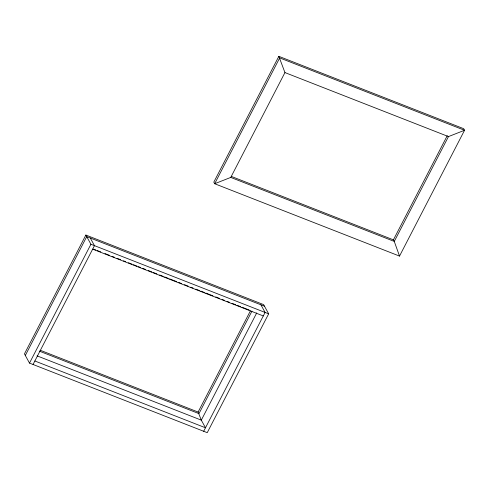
<?xml version="1.0" encoding="UTF-8"?>
<svg xmlns="http://www.w3.org/2000/svg" width="489" height="489" viewBox="0 0 489 489"><rect width="100%" height="100%" fill="white"/><g stroke="black" fill="none" stroke-linecap="round" stroke-linejoin="round"><path stroke-width="0.73" d="M85.868 235.044L24.45 353.877L29.499 363.095L207.238 432.667L268.657 313.834L263.608 304.616L85.868 235.044L90.917 244.262L268.657 313.834M25.318 355.454L86.736 236.621L264.476 306.2M29.499 363.095L90.917 244.262M33.05 364.482L94.469 245.655L90.288 238.015M278.834 56.333L213.803 182.152L214.665 183.736L399.519 256.089L464.55 130.27L463.682 128.693L278.834 56.333L284.946 72.574L230.753 177.421L214.665 183.736L279.702 57.91L464.55 130.27L448.468 136.584L394.275 241.432L399.519 256.089M201.272 420.045L198.112 412.05L250.405 310.876M251.963 311.108L198.974 413.627L39.242 351.102M201.248 420.265L256.731 312.911M203.681 431.28L265.099 312.447L260.918 304.806M230.753 177.421L394.275 241.432L393.407 239.854L447.252 135.679M284.946 72.574L448.468 136.584M231.309 176.401L393.407 239.854M93.656 249.139L95.783 249.971M97.201 250.527L100.752 251.914M105.013 253.583L109.273 255.252M112.109 256.364L114.243 257.196M117.079 258.308L120.63 259.696M123.472 260.808L125.6 261.639M128.442 262.752L131.987 264.146M133.411 264.702L136.957 266.089M138.381 266.646L140.508 267.477M142.635 268.314L145.477 269.421M148.32 270.533L151.865 271.927M153.289 272.483L156.835 273.871M159.677 274.983L163.228 276.371M164.646 276.927L168.198 278.314M169.616 278.871L176.712 281.652M178.846 282.483L181.682 283.596M184.524 284.708L188.076 286.096M190.912 287.208L193.045 288.045M195.881 289.152L199.433 290.545M200.851 291.102L204.402 292.489M205.82 293.045L212.923 295.821M215.759 296.933L219.31 298.327M222.147 299.439L224.28 300.27M227.116 301.383L229.249 302.214M232.086 303.327L235.637 304.714M237.055 305.27L240.606 306.664M242.024 307.214L249.127 309.995M92.665 249.145L263.296 315.943M40.508 350.356L198.112 412.05M37.072 355.858L201.309 420.143L205.49 427.783L34.86 360.986"/></g></svg>
